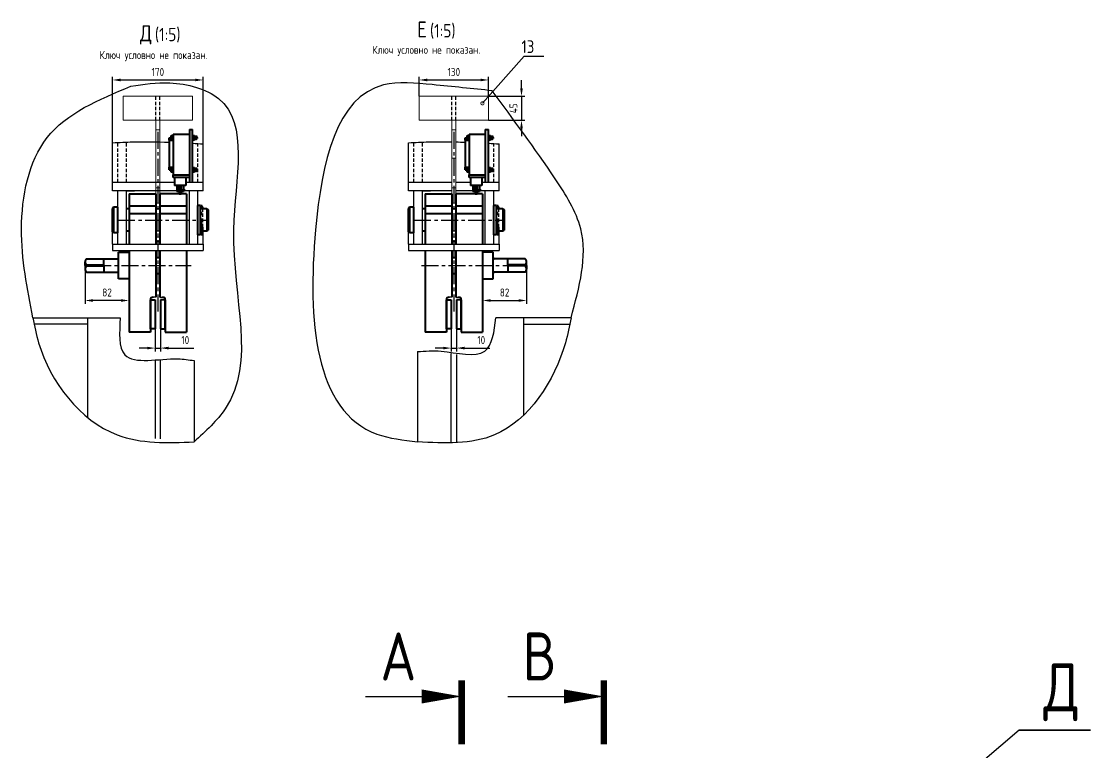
# Model space of a CAD drawing. Header units: millimetres. Extents: x 467 to 39028, y -12467 to 24298.
# Drawn here: x 14054 to 16058, y 4233 to 5603 of the extents above; entities that cross this region are included whole.
import ezdxf
from ezdxf.enums import TextEntityAlignment as Align

# ---------------------------------------------------------------- set-up
doc = ezdxf.new("R2010")
doc.units = ezdxf.units.MM
for name, pattern in [('CENTER', [50.8, 31.75, -6.35, 6.35, -6.35]), ('CENTER2', [1.125, 0.75, -0.125, 0.125, -0.125]), ('HIDDEN', [9.525, 6.35, -3.175])]:
    doc.linetypes.add(name, pattern=pattern)
for name, color, linetype in [('Bord', 1, 'Continuous'), ('Cen', 5, 'CENTER'), ('CEN2', 5, 'CENTER2'), ('Cent', 5, 'CENTER'), ('Dim', 7, 'Continuous'), ('Hide', 250, 'HIDDEN'), ('Text', 3, 'Continuous'), ('Textb', 6, 'Continuous')]:
    doc.layers.add(name, color=color, linetype=linetype)
doc.layers.add('Con', color=6, linetype='Continuous', lineweight=18)
doc.layers.add('Cont', color=6, linetype='Continuous', lineweight=40)
doc.styles.add('Style1', font='romans.shx', dxfattribs={"width": 0.8})
doc.dimstyles.new('Lin_5', dxfattribs={"dimscale": 5, "dimtxt": 3, "dimasz": 3, "dimexe": 1.25, "dimexo": 0, "dimgap": 1.5, "dimtad": 1, "dimdec": 1, "dimtxsty": 'Style1', "dimcen": 2.5, "dimclrt": 3, "dimadec": 0, "dimazin": 0, "dimtfac": 1, "dimtdec": 1, "dimtmove": 0, "dimatfit": 3, "dimldrblk": 'DOT', "dimfxl": 1, "dimarcsym": 0})
doc.dimstyles.new('Poz_15', dxfattribs={"dimscale": 15, "dimtxt": 6, "dimasz": 3, "dimexe": 1.25, "dimexo": 0, "dimgap": 1.5, "dimtad": 2, "dimtih": 1, "dimtoh": 1, "dimdec": 0, "dimtxsty": 'Style1', "dimblk": 'DOTSMALL', "dimcen": 2.5, "dimclrt": 6, "dimadec": 0, "dimazin": 0, "dimtfac": 1, "dimtdec": 0, "dimtmove": 0, "dimatfit": 3, "dimldrblk": 'DOTSMALL', "dimfxl": 1, "dimarcsym": 0})

# ---------------------------------------------------------------- blocks, each defined once
blk = doc.blocks.new('razrez01')
at = {"layer": 'Text', "const_width": 0.8}
blk.add_lwpolyline([(0, 2), (0, -6)], dxfattribs=at)
at = {"layer": 'Text'}
blk.add_lwpolyline([(-12, 0), (-5, 0)], dxfattribs=at)
blk.add_lwpolyline([(0, 0, 0, 1.76, 0), (-5, 0, 1.76, 1.76, 0)], format="xyseb", dxfattribs=at)
at = {"layer": 'Textb', "style": 'Style1', "width": 0.8}
blk.add_attdef('A', (-10.16, 2), '', height=6, dxfattribs=at)
blk = doc.blocks.new('ZNAK01')
at = {"layer": 'Textb', "style": 'Style1', "width": 0.8}
blk.add_attdef('А', text='', height=6, dxfattribs=at).set_placement((3.95, -0.02), align=Align.RIGHT)
blk.add_attdef('SC(1)', (5.07, -0.02), '', height=5, dxfattribs=at)
blk = doc.blocks.new('*D380')
at = {"layer": 'Defpoints', "color": 0, "transparency": 16777216}
for p in [(14304.8, 5027.4), (14314.8, 5027.4), (14314.8, 4991.1)]:
    blk.add_point(p, dxfattribs=at)
at = {"layer": 'Dim', "color": 0, "lineweight": -2, "transparency": 16777216}
for p, q in [((14304.8, 5027.4), (14304.8, 4984.9)), ((14314.8, 5027.4), (14314.8, 4984.9)), ((14289.8, 4991.1), (14274.8, 4991.1)), ((14304.8, 4991.1), (14314.8, 4991.1)), ((14329.8, 4991.1), (14377.5, 4991.1))]:
    blk.add_line(p, q, dxfattribs=at)
at = {"layer": 'Dim', "color": 0, "transparency": 16777216}
for points in [[(14289.8, 4993.6), (14289.8, 4988.6), (14304.8, 4991.1)], [(14329.8, 4993.6), (14329.8, 4988.6), (14314.8, 4991.1)]]:
    blk.add_solid(points, dxfattribs=at)
at = {"layer": 'Dim', "color": 3, "transparency": 16777216, "insert": (14361.2, 5006.1), "char_height": 15, "attachment_point": 5, "style": 'Style1'}
blk.add_mtext('10', dxfattribs=at)
blk = doc.blocks.new('_Dot')
at = {"color": 0, "linetype": 'ByBlock', "lineweight": -2}
blk.add_line((-0.5, 0), (-1, 0), dxfattribs=at)
at = {"color": 0, "linetype": 'ByBlock', "const_width": 0.5}
blk.add_lwpolyline([(-0.25, 0, 1), (0.25, 0, 1)], format="xyb", close=True, dxfattribs=at)
blk = doc.blocks.new('*D381')
at = {"layer": 'Defpoints', "color": 0, "transparency": 16777216}
for p in [(14394.8, 5493.6), (14224.8, 5376), (14394.8, 5373.9)]:
    blk.add_point(p, dxfattribs=at)
at = {"layer": 'Dim', "color": 0, "lineweight": -2, "transparency": 16777216}
for p, q in [((14224.8, 5376), (14224.8, 5499.8)), ((14239.8, 5493.6), (14379.8, 5493.6)), ((14394.8, 5373.9), (14394.8, 5499.8))]:
    blk.add_line(p, q, dxfattribs=at)
at = {"layer": 'Dim', "color": 0, "transparency": 16777216}
for points in [[(14239.8, 5496.1), (14239.8, 5491.1), (14224.8, 5493.6)], [(14379.8, 5496.1), (14379.8, 5491.1), (14394.8, 5493.6)]]:
    blk.add_solid(points, dxfattribs=at)
at = {"layer": 'Dim', "color": 3, "transparency": 16777216, "insert": (14309.8, 5508.6), "char_height": 15, "attachment_point": 5, "style": 'Style1'}
blk.add_mtext('170', dxfattribs=at)
blk = doc.blocks.new('*D382')
at = {"layer": 'Defpoints', "color": 0, "transparency": 16777216}
for p in [(14173.4, 5142.6), (14255.8, 5116.6), (14173.4, 5080.3)]:
    blk.add_point(p, dxfattribs=at)
at = {"layer": 'Dim', "color": 0, "lineweight": -2, "transparency": 16777216}
for p, q in [((14173.4, 5142.6), (14173.4, 5074.1)), ((14255.8, 5116.6), (14255.8, 5074.1)), ((14240.8, 5080.3), (14188.4, 5080.3))]:
    blk.add_line(p, q, dxfattribs=at)
at = {"layer": 'Dim', "color": 0, "transparency": 16777216}
for points in [[(14188.4, 5082.8), (14188.4, 5077.8), (14173.4, 5080.3)], [(14240.8, 5082.8), (14240.8, 5077.8), (14255.8, 5080.3)]]:
    blk.add_solid(points, dxfattribs=at)
at = {"layer": 'Dim', "color": 3, "transparency": 16777216, "insert": (14214.6, 5095.3), "char_height": 15, "attachment_point": 5, "style": 'Style1'}
blk.add_mtext('82', dxfattribs=at)
blk = doc.blocks.new('*D378')
at = {"layer": 'Defpoints', "color": 0, "transparency": 16777216}
for p in [(14859.7, 5027.4), (14869.7, 5027.4), (14869.7, 4991.1)]:
    blk.add_point(p, dxfattribs=at)
at = {"layer": 'Dim', "color": 0, "lineweight": -2, "transparency": 16777216}
for p, q in [((14859.7, 5027.4), (14859.7, 4984.9)), ((14869.7, 5027.4), (14869.7, 4984.9)), ((14844.7, 4991.1), (14829.7, 4991.1)), ((14859.7, 4991.1), (14869.7, 4991.1)), ((14884.7, 4991.1), (14932.4, 4991.1))]:
    blk.add_line(p, q, dxfattribs=at)
at = {"layer": 'Dim', "color": 0, "transparency": 16777216}
for points in [[(14844.7, 4993.6), (14844.7, 4988.6), (14859.7, 4991.1)], [(14884.7, 4993.6), (14884.7, 4988.6), (14869.7, 4991.1)]]:
    blk.add_solid(points, dxfattribs=at)
at = {"layer": 'Dim', "color": 3, "transparency": 16777216, "insert": (14916.1, 5006.1), "char_height": 15, "attachment_point": 5, "style": 'Style1'}
blk.add_mtext('10', dxfattribs=at)
blk = doc.blocks.new('*D379')
at = {"layer": 'Defpoints', "color": 0, "transparency": 16777216}
for p in [(15001.1, 5142.6), (14918.7, 5116.6), (15001.1, 5080.3)]:
    blk.add_point(p, dxfattribs=at)
at = {"layer": 'Dim', "color": 0, "lineweight": -2, "transparency": 16777216}
for p, q in [((15001.1, 5142.6), (15001.1, 5074.1)), ((14918.7, 5116.6), (14918.7, 5074.1)), ((14933.7, 5080.3), (14986.1, 5080.3))]:
    blk.add_line(p, q, dxfattribs=at)
at = {"layer": 'Dim', "color": 0, "transparency": 16777216}
for points in [[(14933.7, 5082.8), (14933.7, 5077.8), (14918.7, 5080.3)], [(14986.1, 5082.8), (14986.1, 5077.8), (15001.1, 5080.3)]]:
    blk.add_solid(points, dxfattribs=at)
at = {"layer": 'Dim', "color": 3, "transparency": 16777216, "insert": (14959.9, 5095.3), "char_height": 15, "attachment_point": 5, "style": 'Style1'}
blk.add_mtext('82', dxfattribs=at)
blk = doc.blocks.new('*D383')
at = {"layer": 'Defpoints', "color": 0, "transparency": 16777216}
for p in [(14929.7, 5493.6), (14799.7, 5463), (14929.7, 5463)]:
    blk.add_point(p, dxfattribs=at)
at = {"layer": 'Dim', "color": 0, "lineweight": -2, "transparency": 16777216}
for p, q in [((14799.7, 5463), (14799.7, 5499.8)), ((14814.7, 5493.6), (14914.7, 5493.6)), ((14929.7, 5463), (14929.7, 5499.8))]:
    blk.add_line(p, q, dxfattribs=at)
at = {"layer": 'Dim', "color": 0, "transparency": 16777216}
for points in [[(14814.7, 5496.1), (14814.7, 5491.1), (14799.7, 5493.6)], [(14914.7, 5496.1), (14914.7, 5491.1), (14929.7, 5493.6)]]:
    blk.add_solid(points, dxfattribs=at)
at = {"layer": 'Dim', "color": 3, "transparency": 16777216, "insert": (14864.7, 5508.6), "char_height": 15, "attachment_point": 5, "style": 'Style1'}
blk.add_mtext('130', dxfattribs=at)
blk = doc.blocks.new('*D384')
at = {"layer": 'Defpoints', "color": 0, "transparency": 16777216}
for p in [(14929.7, 5463), (14929.7, 5418), (14991.5, 5418)]:
    blk.add_point(p, dxfattribs=at)
at = {"layer": 'Dim', "color": 0, "lineweight": -2, "transparency": 16777216}
for p, q in [((14991.5, 5478), (14991.5, 5493)), ((14929.7, 5463), (14997.7, 5463)), ((14991.5, 5463), (14991.5, 5418)), ((14929.7, 5418), (14997.7, 5418)), ((14991.5, 5403), (14991.5, 5388))]:
    blk.add_line(p, q, dxfattribs=at)
at = {"layer": 'Dim', "color": 0, "transparency": 16777216}
for points in [[(14989, 5478), (14994, 5478), (14991.5, 5463)], [(14989, 5403), (14994, 5403), (14991.5, 5418)]]:
    blk.add_solid(points, dxfattribs=at)
at = {"layer": 'Dim', "color": 3, "transparency": 16777216, "insert": (14976.5, 5440.5), "char_height": 15, "attachment_point": 5, "rotation": 90, "style": 'Style1'}
blk.add_mtext('45', dxfattribs=at)
blk = doc.blocks.new('_DotSmall')
at = {"color": 0, "linetype": 'ByBlock', "const_width": 0.5}
blk.add_lwpolyline([(-0.0625, 0, 1), (0.0625, 0, 1)], format="xyb", close=True, dxfattribs=at)

msp = doc.modelspace()

# ---------------------------------------------------------------- linework, layer by layer
at = {"color": 5, "linetype": 'CENTER', "ltscale": 0.496}
for p, q in [((14333.023, 5385.379), (14338.323, 5385.379)), ((14374.823, 5385.379), (14385.323, 5385.379)), ((14887.896, 5385.379), (14893.196, 5385.379)), ((14929.696, 5385.379), (14940.196, 5385.379)), ((14333.023, 5325.379), (14338.323, 5325.379)), ((14374.823, 5325.379), (14385.323, 5325.379)), ((14887.896, 5325.379), (14893.196, 5325.379)), ((14929.696, 5325.379), (14940.196, 5325.379))]:
    msp.add_line(p, q, dxfattribs=at)
at = {"color": 7, "linetype": 'Continuous', "lineweight": 25}
for p, q in [((14249.823, 5285.979), (14265.823, 5285.979)), ((14804.696, 5285.979), (14820.696, 5285.979))]:
    msp.add_line(p, q, dxfattribs=at)
for p, q in [((14305.823, 5086.558), (14300.823, 5086.558)), ((14313.823, 5086.558), (14318.823, 5086.558)), ((14860.696, 5086.558), (14855.696, 5086.558)), ((14868.696, 5086.558), (14873.696, 5086.558)), ((15356.914, 3793.521), (15924.311, 4275.363)), ((15924.309, 4275.339), (16058.44, 4275.339)), ((15924.311, 4275.363), (16058.442, 4275.363))]:
    msp.add_line(p, q)
at = {"layer": 'Bord', "ltscale": 0.496}
for p, q in [((14378.723, 5387.446), (14382.756, 5387.446)), ((14378.723, 5383.312), (14382.756, 5383.312)), ((14933.596, 5387.446), (14937.629, 5387.446)), ((14933.596, 5383.312), (14937.629, 5383.312)), ((14378.723, 5327.446), (14382.756, 5327.446)), ((14378.723, 5323.312), (14382.756, 5323.312)), ((14933.596, 5327.446), (14937.629, 5327.446)), ((14933.596, 5323.312), (14937.629, 5323.312))]:
    msp.add_line(p, q, dxfattribs=at)
at = {"layer": 'Bord'}
for p, q in [((14075.614, 5047.981), (14239.445, 5047.979)), ((14178.749, 5035.983), (14077.821, 5035.982)), ((14178.725, 4860.551), (14178.722, 5047.978)), ((15084.431, 5047.981), (14943.599, 5047.979)), ((14995.77, 5035.983), (15082.224, 5035.982)), ((14995.794, 4865.658), (14995.797, 5047.978)), ((14796.756, 4984.663), (14796.762, 4815.333)), ((14859.696, 4813.678), (14859.696, 4980.74)), ((14869.695, 4978.879), (14869.695, 4814.029)), ((14304.823, 4968.868), (14304.824, 4821.652)), ((14314.822, 4820.76), (14314.822, 4969.598)), ((14377.762, 4967.601), (14377.757, 4815.333))]:
    msp.add_line(p, q, dxfattribs=at)
for points, knots in [([(14075.614, 5047.981), (14064.793, 5102.387), (14042.541, 5214.261), (14080.463, 5408.08), (14199.015, 5456.85), (14259.395, 5481.69)], [0, 0, 0, 0, 168.01832867, 345.49484149, 529.71298273, 529.71298273, 529.71298273, 529.71298273]), ([(14259.395, 5481.69), (14283.265, 5485.5), (14338.336, 5494.292), (14492.974, 5451.721), (14415.506, 5169.573), (14506.736, 4934.372), (14399.497, 4835.398), (14377.757, 4815.333)], [0, 0, 0, 0, 73.35061712, 169.23232051, 416.76462386, 752.48148888, 837.84829443, 837.84829443, 837.84829443, 837.84829443]), ([(14936.383, 5473.438), (14899.747, 5477.261), (14833.415, 5484.183), (14652.447, 5500.508), (14580.604, 5174.084), (14605.728, 4838.5), (14770.07, 4818.57), (14796.762, 4815.333)], [0, 0, 0, 0, 112.58807886, 203.85326225, 503.72341316, 903.59182103, 981.12999027, 981.12999027, 981.12999027, 981.12999027]), ([(15084.431, 5047.981), (15100.074, 5105.135), (15125.566, 5198.273), (15036.738, 5338.311), (14976.199, 5419.826), (14936.383, 5473.438)], [0, 0, 0, 0, 167.63959973, 273.1846736, 475.9766627, 475.9766627, 475.9766627, 475.9766627]), ([(14224.823, 5375.979), (14237.513, 5376.628), (14272.836, 5378.435), (14308.176, 5377.877), (14330.823, 5377.047)], [0, 0, 0, 0, 38.10984978, 106.07287068, 106.07287068, 106.07287068, 106.07287068]), ([(14779.696, 5375.979), (14792.387, 5376.628), (14819.381, 5378.009), (14846.386, 5378.009), (14860.696, 5377.746)], [0, 0, 0, 0, 38.10984978, 81.06266555, 81.06266555, 81.06266555, 81.06266555]), ([(14075.614, 5047.981), (14078.666, 5032.281), (14096.068, 4942.781), (14199.83, 4808.594), (14327.88, 4813.444), (14377.757, 4815.333)], [0, 0, 0, 0, 48.25422289, 275.09139175, 419.82071356, 419.82071356, 419.82071356, 419.82071356]), ([(14239.445, 5047.979), (14237.526, 5019.828), (14232.871, 4951.506), (14326.301, 4975.621), (14367.983, 4969.125), (14377.762, 4967.601)], [0, 0, 0, 0, 69.90211051, 169.64520876, 200.22089095, 200.22089095, 200.22089095, 200.22089095]), ([(14796.756, 4984.663), (14810.942, 4985.641), (14851.455, 4988.436), (14933.121, 4964.002), (14940.373, 5022.128), (14943.599, 5047.979)], [0, 0, 0, 0, 44.18046302, 126.1721276, 191.84889753, 191.84889753, 191.84889753, 191.84889753]), ([(15084.431, 5047.981), (15081.312, 5032.344), (15064.123, 4946.158), (14973.866, 4806.484), (14847.301, 4812.808), (14796.762, 4815.333)], [0, 0, 0, 0, 48.25422289, 265.97132198, 410.7006438, 410.7006438, 410.7006438, 410.7006438])]:
    msp.add_open_spline(points, degree=3, knots=knots, dxfattribs=at)
for points in [[(14374.823, 5374.979), (14381.489, 5374.617), (14388.156, 5374.243), (14394.823, 5373.868)], [(14868.696, 5377.573), (14874.363, 5377.433), (14880.029, 5377.255), (14885.696, 5377.047)], [(14929.696, 5374.979), (14936.363, 5374.617), (14943.03, 5374.243), (14949.696, 5373.868)]]:
    msp.add_open_spline(points, degree=3, dxfattribs=at)
at = {"layer": 'Cen'}
for p, q in [((14392.154, 5202.06), (14392.154, 5259.387)), ((14947.028, 5202.06), (14947.028, 5259.387)), ((14235.184, 5230.979), (14403.331, 5230.979)), ((14790.057, 5230.979), (14958.204, 5230.979)), ((14190.712, 5145.989), (14372.277, 5145.989)), ((14803.908, 5145.989), (14983.807, 5145.989))]:
    msp.add_line(p, q, dxfattribs=at)
at = {"layer": 'CEN2'}
for p, q in [((14351.823, 5297.302), (14351.823, 5279.619)), ((14906.696, 5297.302), (14906.696, 5279.619)), ((14360.752, 5287.979), (14344.809, 5287.979)), ((14915.625, 5287.979), (14899.683, 5287.979))]:
    msp.add_line(p, q, dxfattribs=at)
at = {"layer": 'Cent'}
for p, q in [((14309.823, 5396.528), (14309.823, 5056.689)), ((14864.696, 5396.528), (14864.696, 5056.689))]:
    msp.add_line(p, q, dxfattribs=at)
at = {"layer": 'Con'}
for p, q in [((14244.823, 5462.979), (14374.823, 5462.979)), ((14244.823, 5417.979), (14244.823, 5462.979)), ((14374.823, 5462.979), (14374.823, 5417.979)), ((14799.696, 5462.979), (14929.696, 5462.979)), ((14799.696, 5417.979), (14799.696, 5462.979)), ((14929.696, 5462.979), (14929.696, 5417.979)), ((14244.823, 5417.979), (14374.823, 5417.979)), ((14305.823, 5280.267), (14305.823, 5417.979)), ((14313.823, 5280.267), (14313.823, 5417.979)), ((14799.696, 5417.979), (14929.696, 5417.979)), ((14860.696, 5280.267), (14860.696, 5417.979)), ((14868.696, 5280.267), (14868.696, 5417.979)), ((14313.823, 5400.274), (14305.823, 5400.274)), ((14868.696, 5400.274), (14860.696, 5400.274)), ((14868.696, 5346.747), (14860.696, 5346.747)), ((14313.823, 5291.682), (14305.823, 5291.682)), ((14868.696, 5291.682), (14860.696, 5291.682)), ((14313.823, 5262.979), (14305.823, 5262.979)), ((14868.696, 5262.979), (14860.696, 5262.979)), ((14313.823, 5198.979), (14305.823, 5198.979)), ((14868.696, 5198.979), (14860.696, 5198.979)), ((14300.823, 5086.558), (14305.823, 5086.558)), ((14313.823, 5086.558), (14318.823, 5086.558)), ((14855.696, 5086.558), (14860.696, 5086.558)), ((14873.696, 5086.558), (14868.696, 5086.558))]:
    msp.add_line(p, q, dxfattribs=at)
at = {"layer": 'Cont'}
for p, q in [((14368.823, 5400.979), (14368.823, 5301.979)), ((14368.823, 5400.979), (14374.823, 5400.979)), ((14374.823, 5301.979), (14374.823, 5400.979)), ((14923.696, 5400.979), (14923.696, 5301.979)), ((14923.696, 5400.979), (14929.696, 5400.979)), ((14929.696, 5301.979), (14929.696, 5400.979)), ((14330.823, 5380.589), (14330.823, 5385.379)), ((14330.823, 5385.379), (14336.723, 5385.379)), ((14330.823, 5380.589), (14330.823, 5330.168)), ((14330.823, 5380.589), (14338.323, 5380.589)), ((14338.323, 5391.879), (14368.823, 5391.879)), ((14338.323, 5391.879), (14338.323, 5315.879)), ((14885.696, 5380.589), (14885.696, 5385.379)), ((14885.696, 5385.379), (14891.596, 5385.379)), ((14885.696, 5380.589), (14885.696, 5330.168)), ((14885.696, 5380.589), (14893.196, 5380.589)), ((14893.196, 5391.879), (14923.696, 5391.879)), ((14893.196, 5391.879), (14893.196, 5315.879)), ((14330.823, 5325.379), (14330.823, 5330.168)), ((14330.823, 5330.168), (14338.323, 5330.168)), ((14330.823, 5325.379), (14336.723, 5325.379)), ((14338.323, 5315.879), (14368.823, 5315.879)), ((14338.323, 5310.879), (14338.323, 5315.879)), ((14885.696, 5325.379), (14885.696, 5330.168)), ((14885.696, 5330.168), (14893.196, 5330.168)), ((14885.696, 5325.379), (14891.596, 5325.379)), ((14893.196, 5315.879), (14923.696, 5315.879)), ((14893.196, 5310.879), (14893.196, 5315.879)), ((14368.823, 5310.879), (14338.323, 5310.879)), ((14341.323, 5310.879), (14341.323, 5295.879)), ((14362.323, 5295.879), (14341.323, 5295.879)), ((14345.573, 5295.879), (14345.573, 5284.727)), ((14349.523, 5284.727), (14349.523, 5295.879)), ((14350.045, 5295.691), (14350.045, 5280.267)), ((14350.045, 5295.691), (14353.6, 5295.691)), ((14353.6, 5295.691), (14353.6, 5280.267)), ((14354.123, 5284.727), (14354.123, 5295.879)), ((14358.073, 5295.879), (14358.073, 5284.727)), ((14362.323, 5310.879), (14362.323, 5295.879)), ((14923.696, 5310.879), (14893.196, 5310.879)), ((14896.196, 5310.879), (14896.196, 5295.879)), ((14917.196, 5295.879), (14896.196, 5295.879)), ((14900.446, 5295.879), (14900.446, 5284.727)), ((14904.396, 5284.727), (14904.396, 5295.879)), ((14904.919, 5295.691), (14904.919, 5280.267)), ((14904.919, 5295.691), (14908.474, 5295.691)), ((14908.474, 5295.691), (14908.474, 5280.267)), ((14908.996, 5284.727), (14908.996, 5295.879)), ((14912.946, 5295.879), (14912.946, 5284.727)), ((14917.196, 5310.879), (14917.196, 5295.879)), ((14255.823, 5280.267), (14255.823, 5185.979)), ((14255.823, 5280.267), (14305.823, 5280.267)), ((14305.823, 5280.267), (14305.823, 5185.979)), ((14313.823, 5280.267), (14313.823, 5185.979)), ((14363.823, 5280.267), (14313.823, 5280.267)), ((14349.523, 5284.727), (14345.573, 5284.727)), ((14349.523, 5289.668), (14350.045, 5289.668)), ((14349.523, 5286.289), (14350.045, 5286.289)), ((14350.045, 5280.267), (14353.6, 5280.267)), ((14354.123, 5289.668), (14353.6, 5289.668)), ((14354.123, 5286.289), (14353.6, 5286.289)), ((14358.073, 5284.727), (14354.123, 5284.727)), ((14363.823, 5280.267), (14363.823, 5185.979)), ((14810.696, 5280.267), (14810.696, 5185.979)), ((14810.696, 5280.267), (14860.696, 5280.267)), ((14860.696, 5280.267), (14860.696, 5185.979)), ((14868.696, 5280.267), (14868.696, 5185.979)), ((14918.696, 5280.267), (14868.696, 5280.267)), ((14904.396, 5284.727), (14900.446, 5284.727)), ((14904.396, 5289.668), (14904.919, 5289.668)), ((14904.396, 5286.289), (14904.919, 5286.289)), ((14904.919, 5280.267), (14908.474, 5280.267)), ((14908.996, 5289.668), (14908.474, 5289.668)), ((14908.996, 5286.289), (14908.474, 5286.289)), ((14912.946, 5284.727), (14908.996, 5284.727)), ((14918.696, 5280.267), (14918.696, 5185.979)), ((14226.823, 5254.979), (14224.823, 5252.979)), ((14224.823, 5208.979), (14224.823, 5252.979)), ((14226.823, 5254.979), (14226.823, 5206.979)), ((14234.823, 5254.979), (14226.823, 5254.979)), ((14234.823, 5206.979), (14234.823, 5254.979)), ((14255.823, 5251.979), (14250.823, 5251.979)), ((14305.823, 5257.237), (14255.823, 5257.237)), ((14363.823, 5257.237), (14313.823, 5257.237)), ((14384.823, 5203.479), (14384.823, 5258.479)), ((14389.904, 5258.479), (14384.904, 5258.479)), ((14389.904, 5203.479), (14389.904, 5258.479)), ((14401.904, 5251.979), (14389.904, 5251.979)), ((14394.404, 5251.979), (14394.404, 5254.229)), ((14401.904, 5251.979), (14401.904, 5209.979)), ((14401.904, 5251.979), (14403.904, 5249.979)), ((14781.696, 5254.979), (14779.696, 5252.979)), ((14779.696, 5208.979), (14779.696, 5252.979)), ((14781.696, 5254.979), (14781.696, 5206.979)), ((14789.696, 5254.979), (14781.696, 5254.979)), ((14789.696, 5206.979), (14789.696, 5254.979)), ((14810.696, 5251.979), (14805.696, 5251.979)), ((14860.696, 5257.237), (14810.696, 5257.237)), ((14918.696, 5257.237), (14868.696, 5257.237)), ((14939.696, 5203.479), (14939.696, 5258.479)), ((14944.778, 5258.479), (14939.778, 5258.479)), ((14944.778, 5203.479), (14944.778, 5258.479)), ((14956.778, 5251.979), (14944.778, 5251.979)), ((14949.278, 5251.979), (14949.278, 5254.229)), ((14956.778, 5251.979), (14956.778, 5209.979)), ((14956.778, 5251.979), (14958.778, 5249.979)), ((14305.823, 5242.859), (14255.823, 5242.859)), ((14363.823, 5242.859), (14313.823, 5242.859)), ((14403.904, 5249.979), (14403.904, 5211.979)), ((14860.696, 5242.859), (14810.696, 5242.859)), ((14918.696, 5242.859), (14868.696, 5242.859)), ((14958.778, 5249.979), (14958.778, 5211.979)), ((14389.904, 5217.854), (14394.404, 5217.854)), ((14394.404, 5205.615), (14394.404, 5217.854)), ((14401.904, 5209.979), (14403.904, 5211.979)), ((14944.778, 5217.854), (14949.278, 5217.854)), ((14949.278, 5205.615), (14949.278, 5217.854)), ((14956.778, 5209.979), (14958.778, 5211.979)), ((14226.823, 5206.979), (14224.823, 5208.979)), ((14234.823, 5206.979), (14226.823, 5206.979)), ((14255.823, 5209.979), (14250.823, 5209.979)), ((14389.904, 5203.479), (14384.904, 5203.479)), ((14401.904, 5209.979), (14394.404, 5209.979)), ((14781.696, 5206.979), (14779.696, 5208.979)), ((14789.696, 5206.979), (14781.696, 5206.979)), ((14810.696, 5209.979), (14805.696, 5209.979)), ((14944.778, 5203.479), (14939.778, 5203.479)), ((14956.778, 5209.979), (14949.278, 5209.979)), ((14255.823, 5173.979), (14255.823, 5020.941)), ((14313.823, 5190.979), (14305.823, 5190.979)), ((14305.823, 5173.979), (14305.823, 5086.558)), ((14313.823, 5173.979), (14313.823, 5086.558)), ((14363.823, 5173.979), (14363.823, 5020.941)), ((14810.696, 5173.979), (14810.696, 5020.941)), ((14868.696, 5190.979), (14860.696, 5190.979)), ((14860.696, 5173.979), (14860.696, 5086.558)), ((14868.696, 5173.979), (14868.696, 5086.558)), ((14918.696, 5173.979), (14918.696, 5020.941)), ((14173.375, 5145.989), (14173.375, 5152.739)), ((14176.152, 5158.489), (14230.616, 5158.489)), ((14208.375, 5146.989), (14208.375, 5158.489)), ((14230.616, 5158.489), (14233.823, 5158.489)), ((14235.823, 5131.489), (14235.823, 5170.989)), ((14235.823, 5170.989), (14255.823, 5170.989)), ((14255.823, 5170.989), (14255.823, 5120.989)), ((14305.823, 5160.989), (14313.823, 5160.989)), ((14860.696, 5160.989), (14868.696, 5160.989)), ((14918.696, 5170.989), (14918.696, 5120.989)), ((14938.696, 5170.989), (14918.696, 5170.989)), ((14938.696, 5131.489), (14938.696, 5170.989)), ((14943.903, 5158.489), (14940.696, 5158.489)), ((14998.367, 5158.489), (14943.903, 5158.489)), ((14966.144, 5146.989), (14966.144, 5158.489)), ((15001.144, 5145.989), (15001.144, 5152.739)), ((14173.375, 5145.989), (14173.375, 5139.239)), ((14176.152, 5146.989), (14208.375, 5146.989)), ((14176.152, 5144.989), (14208.375, 5144.989)), ((14176.152, 5133.489), (14230.529, 5133.489)), ((14208.375, 5144.989), (14208.375, 5133.489)), ((14230.529, 5133.489), (14233.823, 5133.489)), ((14235.823, 5120.989), (14235.823, 5131.489)), ((14938.696, 5120.989), (14938.696, 5131.489)), ((14943.99, 5133.489), (14940.696, 5133.489)), ((14998.367, 5133.489), (14943.99, 5133.489)), ((14998.367, 5146.989), (14966.144, 5146.989)), ((14966.144, 5144.989), (14966.144, 5133.489)), ((14998.367, 5144.989), (14966.144, 5144.989)), ((15001.144, 5145.989), (15001.144, 5139.239)), ((14255.823, 5120.989), (14235.823, 5120.989)), ((14305.823, 5130.989), (14313.823, 5130.989)), ((14860.696, 5130.989), (14868.696, 5130.989)), ((14918.696, 5120.989), (14938.696, 5120.989)), ((14295.823, 5081.558), (14295.823, 5020.941)), ((14295.823, 5081.558), (14304.823, 5081.558)), ((14295.823, 5027.393), (14295.823, 5081.558)), ((14304.823, 5081.558), (14304.823, 5027.393)), ((14323.823, 5081.558), (14314.823, 5081.558)), ((14314.823, 5081.558), (14314.823, 5027.393)), ((14323.823, 5081.558), (14323.823, 5020.941)), ((14323.823, 5027.393), (14323.823, 5081.558)), ((14850.696, 5081.558), (14850.696, 5020.941)), ((14850.696, 5081.558), (14859.696, 5081.558)), ((14850.696, 5027.393), (14850.696, 5081.558)), ((14859.696, 5081.558), (14859.696, 5027.393)), ((14878.696, 5081.558), (14869.696, 5081.558)), ((14869.696, 5081.558), (14869.696, 5027.393)), ((14878.696, 5081.558), (14878.696, 5020.941)), ((14878.696, 5027.393), (14878.696, 5081.558)), ((14295.823, 5020.941), (14255.823, 5020.941)), ((14304.823, 5027.393), (14295.823, 5027.393)), ((14314.823, 5027.393), (14323.823, 5027.393)), ((14323.823, 5020.941), (14363.823, 5020.941)), ((14850.696, 5020.941), (14810.696, 5020.941)), ((14859.696, 5027.393), (14850.696, 5027.393)), ((14869.696, 5027.393), (14878.696, 5027.393)), ((14878.696, 5020.941), (14918.696, 5020.941))]:
    msp.add_line(p, q, dxfattribs=at)
at = {"layer": 'Cont', "linetype": 'Continuous', "lineweight": 25}
for p, q in [((14224.823, 5301.979), (14224.823, 5375.979)), ((14394.823, 5301.979), (14394.823, 5373.868)), ((14779.696, 5301.979), (14779.696, 5375.979)), ((14949.696, 5301.979), (14949.696, 5373.868)), ((14224.823, 5297.979), (14224.823, 5301.979)), ((14224.823, 5301.979), (14341.323, 5301.979)), ((14224.823, 5285.979), (14224.823, 5297.979)), ((14362.323, 5301.979), (14394.823, 5301.979)), ((14394.823, 5297.979), (14394.823, 5301.979)), ((14394.823, 5285.979), (14394.823, 5297.979)), ((14779.696, 5297.979), (14779.696, 5301.979)), ((14779.696, 5301.979), (14860.696, 5301.979)), ((14779.696, 5285.979), (14779.696, 5297.979)), ((14868.696, 5301.979), (14896.196, 5301.979)), ((14917.196, 5301.979), (14949.696, 5301.979)), ((14949.696, 5297.979), (14949.696, 5301.979)), ((14949.696, 5285.979), (14949.696, 5297.979)), ((14345.573, 5285.979), (14224.823, 5285.979)), ((14234.823, 5185.979), (14234.823, 5285.979)), ((14250.823, 5185.979), (14250.823, 5285.979)), ((14350.045, 5285.979), (14349.523, 5285.979)), ((14354.123, 5285.979), (14353.6, 5285.979)), ((14394.823, 5285.979), (14358.073, 5285.979)), ((14368.823, 5185.979), (14368.823, 5285.979)), ((14384.823, 5185.979), (14384.823, 5285.979)), ((14860.696, 5285.979), (14779.696, 5285.979)), ((14789.696, 5185.979), (14789.696, 5285.979)), ((14805.696, 5185.979), (14805.696, 5285.979)), ((14900.446, 5285.979), (14868.696, 5285.979)), ((14904.919, 5285.979), (14904.396, 5285.979)), ((14908.996, 5285.979), (14908.474, 5285.979)), ((14949.696, 5285.979), (14912.946, 5285.979)), ((14923.696, 5185.979), (14923.696, 5285.979)), ((14939.696, 5185.979), (14939.696, 5285.979)), ((14224.823, 5185.979), (14224.823, 5208.979)), ((14394.823, 5185.979), (14394.823, 5208.979)), ((14779.696, 5185.979), (14779.696, 5208.979)), ((14949.696, 5185.979), (14949.696, 5208.979)), ((14224.823, 5185.979), (14224.823, 5173.979)), ((14224.823, 5185.979), (14394.823, 5185.979)), ((14224.823, 5173.979), (14394.823, 5173.979)), ((14353.823, 5185.979), (14369.823, 5185.979)), ((14394.823, 5185.979), (14394.823, 5173.979)), ((14779.696, 5185.979), (14779.696, 5173.979)), ((14779.696, 5185.979), (14949.696, 5185.979)), ((14779.696, 5173.979), (14949.696, 5173.979)), ((14908.696, 5185.979), (14924.696, 5185.979)), ((14949.696, 5185.979), (14949.696, 5173.979))]:
    msp.add_line(p, q, dxfattribs=at)
at = {"layer": 'Cont', "ltscale": 0.496}
for p, q in [((14335.023, 5386.079), (14335.023, 5389.629)), ((14335.023, 5389.629), (14338.323, 5389.629)), ((14336.723, 5386.079), (14335.023, 5386.079)), ((14335.023, 5381.129), (14335.023, 5384.679)), ((14335.023, 5384.679), (14336.723, 5384.679)), ((14338.323, 5381.129), (14335.023, 5381.129)), ((14336.723, 5384.679), (14336.723, 5386.079)), ((14338.323, 5389.629), (14338.323, 5381.129)), ((14374.823, 5381.629), (14374.823, 5389.129)), ((14374.823, 5389.129), (14376.023, 5389.129)), ((14374.823, 5385.816), (14376.023, 5385.379)), ((14374.823, 5385.379), (14376.023, 5384.942)), ((14376.023, 5381.629), (14374.823, 5381.629)), ((14376.023, 5388.979), (14376.427, 5389.679)), ((14376.023, 5389.129), (14376.023, 5381.629)), ((14376.023, 5388.979), (14376.023, 5381.779)), ((14376.023, 5388.229), (14376.427, 5387.529)), ((14376.023, 5382.529), (14376.427, 5383.229)), ((14376.427, 5381.079), (14376.023, 5381.779)), ((14376.427, 5389.679), (14378.318, 5389.679)), ((14376.427, 5387.529), (14378.318, 5387.529)), ((14376.427, 5383.229), (14378.318, 5383.229)), ((14378.318, 5381.079), (14376.427, 5381.079)), ((14378.318, 5389.679), (14378.723, 5388.979)), ((14378.318, 5387.529), (14378.723, 5388.229)), ((14378.318, 5383.229), (14378.723, 5382.529)), ((14378.723, 5381.779), (14378.318, 5381.079)), ((14378.723, 5388.979), (14378.723, 5381.779)), ((14382.323, 5387.879), (14378.723, 5387.879)), ((14378.723, 5382.879), (14382.323, 5382.879)), ((14383.323, 5386.879), (14382.323, 5387.879)), ((14382.323, 5382.879), (14382.323, 5387.879)), ((14382.323, 5382.879), (14383.323, 5383.879)), ((14383.323, 5383.879), (14383.323, 5386.879)), ((14889.896, 5386.079), (14889.896, 5389.629)), ((14889.896, 5389.629), (14893.196, 5389.629)), ((14891.596, 5386.079), (14889.896, 5386.079)), ((14889.896, 5381.129), (14889.896, 5384.679)), ((14889.896, 5384.679), (14891.596, 5384.679)), ((14893.196, 5381.129), (14889.896, 5381.129)), ((14891.596, 5384.679), (14891.596, 5386.079)), ((14893.196, 5389.629), (14893.196, 5381.129)), ((14929.696, 5381.629), (14929.696, 5389.129)), ((14929.696, 5389.129), (14930.896, 5389.129)), ((14929.696, 5385.816), (14930.896, 5385.379)), ((14929.696, 5385.379), (14930.896, 5384.942)), ((14930.896, 5381.629), (14929.696, 5381.629)), ((14930.896, 5388.979), (14931.3, 5389.679)), ((14930.896, 5389.129), (14930.896, 5381.629)), ((14930.896, 5388.979), (14930.896, 5381.779)), ((14930.896, 5388.229), (14931.3, 5387.529)), ((14930.896, 5382.529), (14931.3, 5383.229)), ((14931.3, 5381.079), (14930.896, 5381.779)), ((14931.3, 5389.679), (14933.192, 5389.679)), ((14931.3, 5387.529), (14933.192, 5387.529)), ((14931.3, 5383.229), (14933.192, 5383.229)), ((14933.192, 5381.079), (14931.3, 5381.079)), ((14933.192, 5389.679), (14933.596, 5388.979)), ((14933.192, 5387.529), (14933.596, 5388.229)), ((14933.192, 5383.229), (14933.596, 5382.529)), ((14933.596, 5381.779), (14933.192, 5381.079)), ((14933.596, 5388.979), (14933.596, 5381.779)), ((14937.196, 5387.879), (14933.596, 5387.879)), ((14933.596, 5382.879), (14937.196, 5382.879)), ((14938.196, 5386.879), (14937.196, 5387.879)), ((14937.196, 5382.879), (14937.196, 5387.879)), ((14937.196, 5382.879), (14938.196, 5383.879)), ((14938.196, 5383.879), (14938.196, 5386.879)), ((14335.023, 5326.079), (14335.023, 5329.629)), ((14335.023, 5329.629), (14338.323, 5329.629)), ((14336.723, 5326.079), (14335.023, 5326.079)), ((14335.023, 5321.129), (14335.023, 5324.679)), ((14335.023, 5324.679), (14336.723, 5324.679)), ((14338.323, 5321.129), (14335.023, 5321.129)), ((14336.723, 5324.679), (14336.723, 5326.079)), ((14338.323, 5329.629), (14338.323, 5321.129)), ((14374.823, 5321.629), (14374.823, 5329.129)), ((14374.823, 5329.129), (14376.023, 5329.129)), ((14374.823, 5325.816), (14376.023, 5325.379)), ((14374.823, 5325.379), (14376.023, 5324.942)), ((14376.023, 5321.629), (14374.823, 5321.629)), ((14376.023, 5328.979), (14376.427, 5329.679)), ((14376.023, 5329.129), (14376.023, 5321.629)), ((14376.023, 5328.979), (14376.023, 5321.779)), ((14376.023, 5328.229), (14376.427, 5327.529)), ((14376.023, 5322.529), (14376.427, 5323.229)), ((14376.427, 5321.079), (14376.023, 5321.779)), ((14376.427, 5329.679), (14378.318, 5329.679)), ((14376.427, 5327.529), (14378.318, 5327.529)), ((14376.427, 5323.229), (14378.318, 5323.229)), ((14378.318, 5321.079), (14376.427, 5321.079)), ((14378.318, 5329.679), (14378.723, 5328.979)), ((14378.318, 5327.529), (14378.723, 5328.229)), ((14378.318, 5323.229), (14378.723, 5322.529)), ((14378.723, 5321.779), (14378.318, 5321.079)), ((14378.723, 5328.979), (14378.723, 5321.779)), ((14382.323, 5327.879), (14378.723, 5327.879)), ((14378.723, 5322.879), (14382.323, 5322.879)), ((14383.323, 5326.879), (14382.323, 5327.879)), ((14382.323, 5322.879), (14382.323, 5327.879)), ((14382.323, 5322.879), (14383.323, 5323.879)), ((14383.323, 5323.879), (14383.323, 5326.879)), ((14889.896, 5326.079), (14889.896, 5329.629)), ((14889.896, 5329.629), (14893.196, 5329.629)), ((14891.596, 5326.079), (14889.896, 5326.079)), ((14889.896, 5321.129), (14889.896, 5324.679)), ((14889.896, 5324.679), (14891.596, 5324.679)), ((14893.196, 5321.129), (14889.896, 5321.129)), ((14891.596, 5324.679), (14891.596, 5326.079)), ((14893.196, 5329.629), (14893.196, 5321.129)), ((14929.696, 5321.629), (14929.696, 5329.129)), ((14929.696, 5329.129), (14930.896, 5329.129)), ((14929.696, 5325.816), (14930.896, 5325.379)), ((14929.696, 5325.379), (14930.896, 5324.942)), ((14930.896, 5321.629), (14929.696, 5321.629)), ((14930.896, 5328.979), (14931.3, 5329.679)), ((14930.896, 5329.129), (14930.896, 5321.629)), ((14930.896, 5328.979), (14930.896, 5321.779)), ((14930.896, 5328.229), (14931.3, 5327.529)), ((14930.896, 5322.529), (14931.3, 5323.229)), ((14931.3, 5321.079), (14930.896, 5321.779)), ((14931.3, 5329.679), (14933.192, 5329.679)), ((14931.3, 5327.529), (14933.192, 5327.529)), ((14931.3, 5323.229), (14933.192, 5323.229)), ((14933.192, 5321.079), (14931.3, 5321.079)), ((14933.192, 5329.679), (14933.596, 5328.979)), ((14933.192, 5327.529), (14933.596, 5328.229)), ((14933.192, 5323.229), (14933.596, 5322.529)), ((14933.596, 5321.779), (14933.192, 5321.079)), ((14933.596, 5328.979), (14933.596, 5321.779)), ((14937.196, 5327.879), (14933.596, 5327.879)), ((14933.596, 5322.879), (14937.196, 5322.879)), ((14938.196, 5326.879), (14937.196, 5327.879)), ((14937.196, 5322.879), (14937.196, 5327.879)), ((14937.196, 5322.879), (14938.196, 5323.879)), ((14938.196, 5323.879), (14938.196, 5326.879))]:
    msp.add_line(p, q, dxfattribs=at)
for centre, start, end in [((14381.944, 5385.379), 158.708166, 201.291834), ((14372.802, 5385.379), 338.708166, 21.291834), ((14936.817, 5385.379), 158.708166, 201.291834), ((14927.675, 5385.379), 338.708166, 21.291834), ((14381.944, 5325.379), 158.708166, 201.291834), ((14372.802, 5325.379), 338.708166, 21.291834), ((14936.817, 5325.379), 158.708166, 201.291834), ((14927.675, 5325.379), 338.708166, 21.291834)]:
    msp.add_arc(centre, 5.921, start, end, dxfattribs=at)
at = {"layer": 'Cont'}
for centre, radius, start, end in [((14392.154, 5254.229), 2.25, 0, 180), ((14947.028, 5254.229), 2.25, 0, 180), ((14392.44, 5209.602), 4.445, 235.221848, 296.228497), ((14947.313, 5209.602), 4.445, 235.221848, 296.228497), ((14180.717, 5152.739), 7.342, 128.449508, 231.550492), ((14233.823, 5160.489), 2, 270, 0), ((14940.696, 5160.489), 2, 180, 270), ((14993.802, 5152.739), 7.342, 308.449508, 51.550492), ((14180.717, 5139.239), 7.342, 128.449508, 231.550492), ((14176.579, 5146.029), 1.05, 113.985327, 182.198705), ((14176.579, 5145.949), 1.05, 177.801295, 246.014673), ((14233.823, 5131.489), 2, 0, 90), ((14940.696, 5131.489), 2, 90, 180), ((14997.94, 5146.029), 1.05, 357.801295, 66.014673), ((14997.94, 5145.949), 1.05, 293.985327, 2.198705), ((14993.802, 5139.239), 7.342, 308.449508, 51.550492), ((14300.823, 5081.558), 5, 90, 180), ((14318.823, 5081.558), 5, 0, 90), ((14855.696, 5081.558), 5, 90, 180), ((14873.696, 5081.558), 5, 0, 90)]:
    msp.add_arc(centre, radius, start, end, dxfattribs=at)
at = {"layer": 'Hide'}
for p, q in [((14305.823, 5417.979), (14305.823, 5462.979)), ((14313.823, 5417.979), (14313.823, 5462.979)), ((14860.696, 5417.979), (14860.696, 5462.979)), ((14868.696, 5417.979), (14868.696, 5462.979)), ((14234.823, 5301.979), (14234.823, 5376.485)), ((14250.823, 5301.979), (14250.823, 5377.212)), ((14384.823, 5301.979), (14384.823, 5374.428)), ((14789.696, 5301.979), (14789.696, 5376.485)), ((14805.696, 5301.979), (14805.696, 5377.212)), ((14939.696, 5301.979), (14939.696, 5374.428)), ((14313.823, 5251.979), (14305.823, 5251.979)), ((14394.404, 5217.854), (14394.404, 5251.979)), ((14868.696, 5251.979), (14860.696, 5251.979)), ((14949.278, 5217.854), (14949.278, 5251.979)), ((14313.823, 5209.979), (14305.823, 5209.979)), ((14868.696, 5209.979), (14860.696, 5209.979))]:
    msp.add_line(p, q, dxfattribs=at)

# ---------------------------------------------------------------- block references
for name, p, xscale, yscale, zscale, values in [('ZNAK01', (14278.961, 5566.385), 5, 5, 5, {'А': 'Д', 'SC(1)': '(1:5)'}), ('ZNAK01', (14794.587, 5573.474), 5, 5, 5, {'А': 'Е', 'SC(1)': '(1:5)'}), ('razrez01', (14879.346, 4338.211), 15, 15, 15, {'A': 'А'}), ('razrez01', (15146.047, 4338.211), 15, 15, 15, {'A': 'В'})]:
    msp.add_blockref(name, p, dxfattribs=dict(xscale=xscale, yscale=yscale, zscale=zscale)).add_auto_attribs(values)
ref = msp.add_blockref('ZNAK01', (15978.261, 4310.666), dxfattribs=dict(xscale=15, yscale=15, zscale=15))
ref.add_attrib('А', 'Д', dxfattribs={"layer": 'Textb', "height": 90, "style": 'Style1', "width": 0.8}).set_placement((16037.519, 4310.368), align=Align.RIGHT)

# ---------------------------------------------------------------- texts
at = {"layer": 'Dim', "color": 6, "insert": (14991.418, 5544.064), "char_height": 24, "attachment_point": 7, "style": 'Style1'}
msp.add_mtext('13', dxfattribs=at)
at = {"layer": 'Text', "char_height": 14.9634, "attachment_point": 1, "style": 'Style1'}
for insert in [(14712.015, 5557.601), (14200.685, 5547.881)]:
    msp.add_mtext_dynamic_manual_height_columns('Ключ условно не показан.', width=263.25623, gutter_width=1, heights=[0], dxfattribs=dict(at, insert=insert))

# ---------------------------------------------------------------- dimensions: what is measured, and where the dimension line sits
at = {"layer": 'Dim'}
for base, p1, p2, override, picture, middle in [((14394.823, 5493.564), (14224.823, 5375.979), (14394.823, 5373.868), {"dimtp": 0.1, "dimtm": 0.1, "dimtfac": 0.71, "dimtdec": 2}, '*D381', (14309.823, 5508.564)), ((14929.696, 5493.564), (14799.696, 5462.979), (14929.696, 5462.979), {"dimtp": 0.1, "dimtm": 0.1, "dimtfac": 0.71, "dimtdec": 2}, '*D383', (14864.696, 5508.564)), ((14314.823, 4991.122), (14304.823, 5027.393), (14314.823, 5027.393), {"dimtol": 0, "dimlim": 0, "dimtp": 0.1, "dimtm": 0.1, "dimtfac": 0.71, "dimtdec": 2, "dimtolj": 0, "dimtzin": 8}, '*D380', (14361.18, 5006.122)), ((14869.696, 4991.122), (14859.696, 5027.393), (14869.696, 5027.393), {"dimtol": 0, "dimlim": 0, "dimtp": 0.1, "dimtm": 0.1, "dimtfac": 0.71, "dimtdec": 2, "dimtolj": 0, "dimtzin": 8}, '*D378', (14916.053, 5006.122))]:
    dim = msp.add_linear_dim(base=base, p1=p1, p2=p2, dimstyle='Lin_5', override=override, dxfattribs=at)
    dim.commit()
    dim.dimension.update_dxf_attribs({"geometry": picture, "text_midpoint": middle})
dim = msp.add_linear_dim(base=(14991.453, 5417.979), p1=(14929.696, 5462.979), p2=(14929.696, 5417.979), angle=90, dimstyle='Lin_5', override={"dimtp": 0.1, "dimtm": 0.1, "dimtfac": 0.71, "dimtdec": 2}, dxfattribs=at)
dim.commit()
dim.dimension.update_dxf_attribs({"geometry": '*D384', "text_midpoint": (14976.453, 5440.479)})
dim = msp.add_linear_dim(base=(14173.375, 5080.304), p1=(14255.823, 5116.587), p2=(14173.375, 5142.614), text='82', dimstyle='Lin_5', override={"dimtp": 0.1, "dimtm": 0.1, "dimtfac": 0.71, "dimtdec": 2}, dxfattribs=at)
dim.commit()
dim.dimension.update_dxf_attribs({"geometry": '*D382', "text_midpoint": (14214.599, 5095.304)})
dim = msp.add_linear_dim(base=(15001.144, 5080.304), p1=(14918.696, 5116.587), p2=(15001.144, 5142.614), angle=180, text='82', dimstyle='Lin_5', override={"dimtp": 0.1, "dimtm": 0.1, "dimtfac": 0.71, "dimtdec": 2}, dxfattribs=at)
dim.commit()
dim.dimension.update_dxf_attribs({"geometry": '*D379', "text_midpoint": (14959.92, 5095.304)})

# ---------------------------------------------------------------- leaders
at = {"layer": 'Dim', "annotation_type": 0, "has_hookline": 1, "hookline_direction": 0, "text_width": 28.343}
msp.add_leader([(14918.293, 5449.862), (14996.297, 5538.064), (14999.297, 5538.064)], dimstyle='Poz_15', override={"dimscale": 4, "dimgap": 1.5, "dimtad": 1}, dxfattribs=at)

doc.saveas('drawing.dxf')
